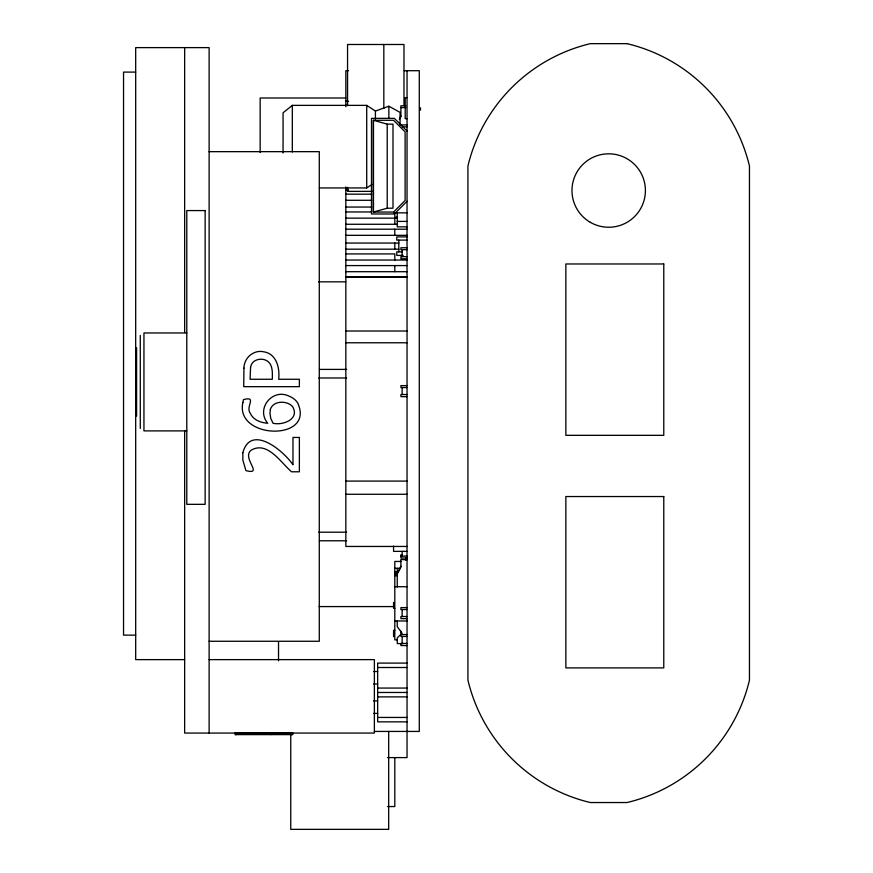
<?xml version="1.0" encoding="UTF-8"?>
<svg xmlns="http://www.w3.org/2000/svg" width="873" height="873" viewBox="0 0 873 873"><rect width="100%" height="100%" fill="white"/><g stroke="black" fill="none" stroke-linecap="round" stroke-linejoin="round"><path stroke-width="1.31" d="M399.343 119.405L400.914 115.88M397.248 573.245L400.903 566.239M397.248 573.856L400.303 568.498M407.036 201.281L394.345 213.983L371.494 213.983L371.494 118.357L394.345 118.357L407.036 131.059M400.063 124.784L400.063 112.377L388.856 106.211L375.423 111.067L366.715 105.371L292.313 105.371L283.059 112.803L283.059 152.917M319.365 187.946L366.715 187.946L372.16 184.389M387.219 208.2L373.415 212.052L373.415 120.288L393.548 120.288L405.116 131.856L405.116 200.484L393.548 212.052L373.415 212.052L373.415 120.288L387.219 124.141L393.003 124.141L393.003 208.2L387.219 208.2L387.219 124.141M400.914 107.619L405.814 107.586M348.556 70.702L345.839 70.702L345.839 106.746M404.319 70.702L419.28 70.702L419.28 731.432L374.342 731.432M135.686 72.099L123.54 72.099L123.54 635.14L135.686 635.14M407.036 97.634L405.203 97.634L405.203 118.684L407.036 118.684M345.839 97.994L260.154 97.994L260.154 152.459M345.839 101.301L348.556 101.301M405.814 105.775L400.914 105.775L400.914 116.796M400.914 124.915L407.036 124.915M402.147 126.825L407.036 126.825M209.127 151.662L319.289 151.662L319.289 641.262L209.127 641.262M345.839 189.921L348.556 189.921M372.52 191.373L347.552 191.373L347.552 187.291M345.839 194.166L371.68 194.166M345.839 200.288L371.68 200.288M345.839 207.054L371.68 207.054M345.839 211.953L371.68 211.953M393.57 212.837L407.036 212.837M397.521 217.17L394.803 217.17L394.803 213.187M345.839 218.152L397.521 218.152M397.248 221.404L407.036 221.404M345.839 224.274L397.521 224.274M407.036 226.86L397.248 226.86L397.248 212.837M345.839 229.206L407.036 229.206M345.839 235.328L407.036 235.328M407.036 236.889L396.757 236.889L396.757 240.097L407.036 240.097M345.839 243.054L398.874 243.054M407.036 247.757L400.914 247.757L400.914 249.667L407.036 249.667M345.839 249.176L398.874 249.176M402.344 251.861L396.757 251.861L396.757 255.396L403.184 255.396M345.839 253.923L394.803 253.923L394.803 260.045M407.036 256.673L400.914 256.673L400.914 258.779L407.036 258.779M345.839 260.045L407.036 260.045M345.839 265.578L407.036 265.578M345.839 271.699L407.036 271.699M345.839 276.752L407.036 276.752M345.839 277.167L407.036 277.167M318.634 281.837L345.839 281.837M345.839 331.02L407.036 331.02M186.789 332.973L143.947 332.973L143.947 430.891L186.789 430.891M345.839 342.773L407.036 342.773M319.463 369.399L346.614 369.399M318.787 377.976L346.614 377.976M407.036 385.626L400.914 385.626L400.914 387.536L407.036 387.536M407.036 394.541L400.914 394.541L400.914 396.648L407.036 396.648M345.839 481.088L407.036 481.088M345.839 494.271L407.036 494.271M318.787 532.203L346.614 532.203M319.463 540.769L346.614 540.769M407.036 546.454L345.839 546.454L345.839 186.986M407.036 551.365L393.57 551.365L393.57 546.094M402.147 554.868L400.914 554.868L400.914 558L407.036 558M400.914 556.09L407.036 556.09M400.914 561.448L394.803 561.448L394.803 639.854L397.521 639.854M394.803 568.29L399.692 568.29M394.803 571.913L397.248 571.913M394.803 573.452L397.248 573.452M394.803 574.63L397.248 574.63M394.803 575.383L397.248 575.383M394.803 575.634L397.248 575.634M394.803 586.711L407.036 586.711M319.103 606.582L393.516 606.582M407.036 607.608L400.914 607.608L400.914 609.529L407.036 609.529M394.803 608.339L393.57 608.339L393.57 602.414M407.036 616.524L400.914 616.524L400.914 618.63L407.036 618.63M394.803 620.976L407.036 620.976M394.803 630.295L393.57 630.295L393.57 636.69M407.036 634.54L400.914 634.54L400.914 636.45L407.036 636.45M407.036 643.456L400.914 643.456L400.914 645.562L407.036 645.562M403.37 643.576L397.248 643.576L397.248 637.923L402.049 633.241L397.248 626.628L397.248 620.976M184.65 659.628L135.686 659.628L135.686 47.622L209.127 47.622L209.127 733.069M209.127 659.628L374.375 659.628L374.375 733.069L184.65 733.069L184.65 430.542M407.036 663.098L377.66 663.098L377.66 721.851L407.036 721.851M377.66 667.507L407.036 667.507M373.579 671.544L377.66 671.544M373.579 684.028L377.66 684.028M377.66 688.066L407.036 688.066M377.66 692.475L407.036 692.475M377.66 696.883L407.036 696.883M373.579 700.921L377.66 700.921M373.579 713.405L377.66 713.405M377.66 717.442L407.036 717.442M234.957 732.982L235.852 732.982L235.852 734.619M292.913 732.982L236.114 732.982L236.114 734.619M234.957 734.619L292.913 734.619M387.547 757.6L407.036 757.6L407.036 731.76M387.547 806.554L394.803 806.554L394.803 757.6M407.036 559.779L400.903 559.506L400.914 567.428M420.502 107.739L420.502 110.184M407.036 70.702L407.036 731.432M405.814 557.694L405.814 560.193M403.981 105.688L403.981 44.49L347.552 44.49L347.552 105.688M402.147 249.667L402.147 256.673M402.147 387.536L402.147 394.541M402.147 551.365L402.147 556.09M402.147 609.529L402.147 616.524M402.147 636.45L402.147 643.456M400.914 631.212L400.914 633.318M398.808 240.097L398.808 251.861M397.248 568.29L397.248 587.038M394.803 218.152L394.803 224.274M394.803 229.206L394.803 235.328M394.803 243.054L394.803 249.176M394.803 265.578L394.803 271.699M388.856 106.211L388.856 118.051M388.681 731.432L388.681 829.35L290.753 829.35L290.753 734.149M383.825 44.49L383.825 108.416M375.423 111.067L375.423 119.23M366.715 105.371L366.715 187.946M292.313 105.371L292.313 152M291.746 732.982L291.746 734.619M278.52 641.862L278.52 660.861M271.012 732.982L271.012 734.619M184.65 47.622L184.65 332.493M140.28 335.418L140.28 428.447M136.603 347.77L136.603 416.105M243.938 368.122L243.731 386.663L299.374 386.663L299.374 379.264L278.64 379.264C280.004 368.417 276.643 353.925 264.039 351.863C253.825 349.32 243.971 357.854 243.938 368.122M242.88 402.475C234.586 439.697 315.873 441.607 297.562 402.693A17.7 17.7 0 0 0 289.247 396.233C272.452 387.787 255.549 408.88 267.727 423.252C260.874 422.75 253.159 420.044 250.289 413.235C245.149 406.807 257.557 395.775 243.469 399.638L242.88 402.475M242.836 452.683L242.858 460.158L245.935 470.623C264.312 475.37 241.057 457.834 251.282 450.119C267.52 440.745 280.855 462.69 291.56 471.791L299.374 471.791L299.374 437.449L292.979 437.449L292.979 464.796C283.856 451.046 250.911 423.416 242.836 452.683M250.573 367.326L250.093 379.264L272.321 379.264C272.463 372.498 273.085 362.917 265.337 359.992C259.368 357.755 251.533 360.353 250.573 367.326M270.335 409.513L269.964 413.311L270.75 418.385L273.031 423.252C282.874 425.642 299.996 419.127 292.63 406.676C287.13 400.292 272.987 400.423 270.335 409.513M627.054 43.65L590.334 43.65A165.237 165.237 0 0 0 467.928 166.056L467.928 680.143A165.237 165.237 0 0 0 590.334 802.538L627.054 802.538A165.237 165.237 0 0 0 749.46 680.143L749.46 166.056A165.237 165.237 0 0 0 627.054 43.65M205.144 210.568L186.789 210.568L186.789 504.332L205.144 504.332L205.144 210.568M663.775 263.973L565.857 263.973L565.857 435.332L663.775 435.332L663.775 263.973M663.775 496.541L565.857 496.541L565.857 667.9L663.775 667.9L663.775 496.541M590.334 222.331A36.721 36.721 0 0 0 645.409 190.532A36.721 36.721 0 0 0 590.334 158.733A36.721 36.721 0 0 0 590.334 222.331"/></g></svg>
